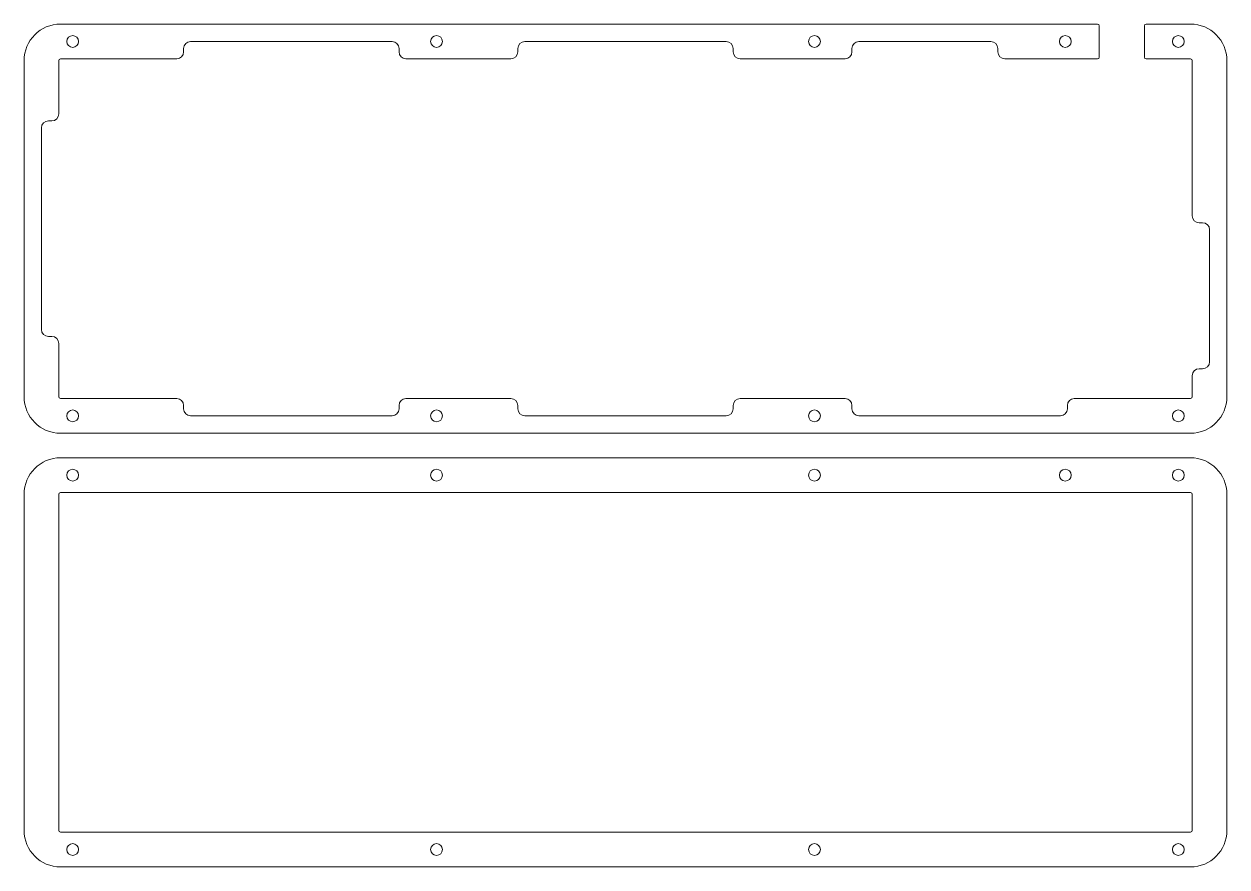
# Model space of a CAD drawing. Header units: millimetres. Extents: x -10 to 336, y -108 to 135.
import ezdxf

# ---------------------------------------------------------------- set-up
doc = ezdxf.new("R2010")
doc.units = ezdxf.units.MM
doc.header["$MEASUREMENT"] = 0
doc.layers.get('0').update_dxf_attribs({"linetype": 'CONTINUOUS'})

msp = doc.modelspace()

# ---------------------------------------------------------------- linework, layer by layer
at = {"linetype": 'Continuous', "lineweight": 0}
for p, q in [((299.02, 134.76), (0.5, 134.76)), ((299.52, 134.26), (299.52, 125.26)), ((312.52, 134.26), (312.52, 125.26)), ((313.02, 134.76), (325.8, 134.76)), ((37.95, 129.76), (95.95, 129.76)), ((134.15, 129.76), (192.15, 129.76)), ((230.35, 129.76), (268.35, 129.76)), ((0.5, 124.76), (33.95, 124.76)), ((35.95, 126.76), (35.95, 127.76)), ((97.95, 127.76), (97.95, 126.76)), ((99.95, 124.76), (130.15, 124.76)), ((132.15, 127.76), (132.15, 126.76)), ((194.15, 127.76), (194.15, 126.76)), ((196.15, 124.76), (226.35, 124.76)), ((228.35, 127.76), (228.35, 126.76)), ((270.35, 127.76), (270.35, 126.76)), ((272.35, 124.76), (299.02, 124.76)), ((325.8, 124.76), (313.02, 124.76)), ((-10, 124.26), (-10, 27.56)), ((0, 124.26), (0, 108.91)), ((326.3, 124.26), (326.3, 79.61)), ((336.3, 27.56), (336.3, 124.26)), ((-5, 46.91), (-5, 104.91)), ((-3, 106.91), (-2, 106.91)), ((329.3, 77.61), (328.3, 77.61)), ((331.3, 75.61), (331.3, 37.61)), ((-2, 44.91), (-3, 44.91)), ((0, 42.91), (0, 27.56)), ((329.3, 35.61), (328.3, 35.61)), ((326.3, 33.61), (326.3, 27.56)), ((33.95, 27.06), (0.5, 27.06)), ((35.95, 25.06), (35.95, 24.06)), ((97.95, 25.06), (97.95, 24.06)), ((130.15, 27.06), (99.95, 27.06)), ((132.15, 25.06), (132.15, 24.06)), ((194.15, 25.06), (194.15, 24.06)), ((226.35, 27.06), (196.15, 27.06)), ((228.35, 25.06), (228.35, 24.06)), ((290.35, 25.06), (290.35, 24.06)), ((292.35, 27.06), (325.8, 27.06)), ((95.95, 22.06), (37.95, 22.06)), ((192.15, 22.06), (134.15, 22.06)), ((288.35, 22.06), (230.35, 22.06)), ((0.5, 17.06), (325.8, 17.06)), ((325.8, 10), (0.5, 10)), ((0.5, 0), (325.8, 0)), ((-10, -0.5), (-10, -97.2)), ((0, -0.5), (0, -97.2)), ((326.3, -0.5), (326.3, -97.2)), ((336.3, -97.2), (336.3, -0.5)), ((0.5, -97.7), (325.8, -97.7)), ((0.5, -107.7), (325.8, -107.7))]:
    msp.add_line(p, q, dxfattribs=at)
at = {"color": 0, "lineweight": 0}
for centre in [(4, 129.76), (108.75, 129.76), (217.55, 129.76), (289.75, 129.76), (322.3, 129.76), (4, 22.06), (108.75, 22.06), (217.55, 22.06), (322.3, 22.06), (4, 5), (108.75, 5), (217.55, 5), (289.75, 5), (322.3, 5), (4, -102.7), (108.75, -102.7), (217.55, -102.7), (322.3, -102.7)]:
    msp.add_circle(centre, 1.7, dxfattribs=at)
at = {"lineweight": 0}
for centre, radius, start, end in [((0.5, 124.26), 10.5, 90, 180), ((299.02, 134.26), 0.5, 0, 90), ((313.02, 134.26), 0.5, 90, 180), ((325.8, 124.26), 10.5, 0, 90), ((37.95, 127.76), 2, 90, 180), ((95.95, 127.76), 2, 0, 90), ((134.15, 127.76), 2, 90, 180), ((192.15, 127.76), 2, 0, 90), ((230.35, 127.76), 2, 90, 180), ((268.35, 127.76), 2, 0, 90), ((0.5, 124.26), 0.5, 90, 180), ((33.95, 126.76), 2, 270, 0), ((99.95, 126.76), 2, 180, 270), ((130.15, 126.76), 2, 270, 0), ((196.15, 126.76), 2, 180, 270), ((226.35, 126.76), 2, 270, 0), ((272.35, 126.76), 2, 180, 270), ((299.02, 125.26), 0.5, 270, 0), ((313.02, 125.26), 0.5, 180, 270), ((325.8, 124.26), 0.5, 0, 90), ((-2, 108.91), 2, 270, 0), ((-3, 104.91), 2, 90, 180), ((328.3, 79.61), 2, 180, 270), ((329.3, 75.61), 2, 0, 90), ((-3, 46.91), 2, 180, 270), ((-2, 42.91), 2, 0, 90), ((328.3, 33.61), 2, 90, 180), ((329.3, 37.61), 2, 270, 0), ((0.5, 27.56), 10.5, 180, 270), ((0.5, 27.56), 0.5, 180, 270), ((33.95, 25.06), 2, 0, 90), ((99.95, 25.06), 2, 90, 180), ((130.15, 25.06), 2, 0, 90), ((196.15, 25.06), 2, 90, 180), ((226.35, 25.06), 2, 0, 90), ((292.35, 25.06), 2, 90, 180), ((325.8, 27.56), 0.5, 270, 0), ((325.8, 27.56), 10.5, 270, 0), ((37.95, 24.06), 2, 180, 270), ((95.95, 24.06), 2, 270, 0), ((134.15, 24.06), 2, 180, 270), ((192.15, 24.06), 2, 270, 0), ((230.35, 24.06), 2, 180, 270), ((288.35, 24.06), 2, 270, 0), ((0.5, -0.5), 10.5, 90, 180), ((325.8, -0.5), 10.5, 0, 90), ((0.5, -0.5), 0.5, 90, 180), ((325.8, -0.5), 0.5, 0, 90), ((0.5, -97.2), 10.5, 180, 270), ((0.5, -97.2), 0.5, 180, 270), ((325.8, -97.2), 0.5, 270, 0), ((325.8, -97.2), 10.5, 270, 0)]:
    msp.add_arc(centre, radius, start, end, dxfattribs=at)

doc.saveas('drawing.dxf')
